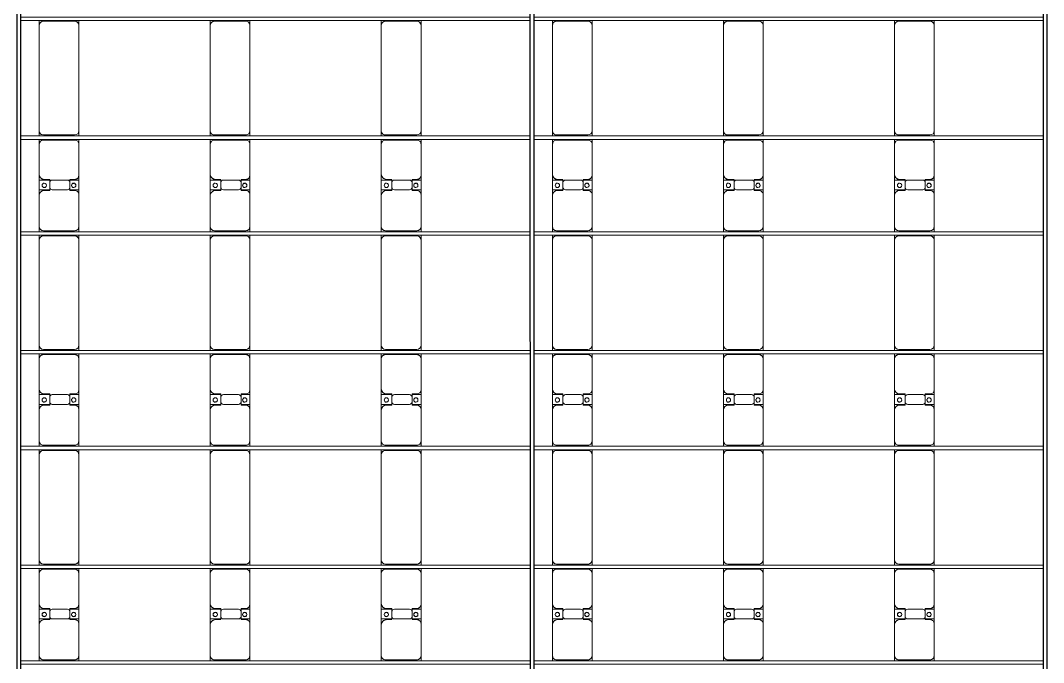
# Model space of a CAD drawing. Header units: millimetres. Extents: x -496478 to -186190, y -204059 to -87354.
# Drawn here: x -367193 to -355232, y -158663 to -151152 of the extents above; entities that cross this region are included whole.
import ezdxf

# ---------------------------------------------------------------- set-up
doc = ezdxf.new("R2010")
doc.units = ezdxf.units.MM
for name, color, linetype, lineweight in [('A-DETL-MBND', 5, 'Continuous', 9), ('A-GENM', 13, 'Continuous', 9), ('S-BEAM', 12, 'Continuous', 9)]:
    doc.layers.add(name, color=color, linetype=linetype, lineweight=lineweight)

# ---------------------------------------------------------------- blocks, each defined once
blk = doc.blocks.new('Dai phao do pin - DẢI PHAO ĐỠ PIN-V37-BỐ TRÍ KHUNG KẾT CẤU BÈ PIN 01')
at = {"layer": 'A-DETL-MBND', "color": 8}
for p, q in [((8238, 242), (8300, 242)), ((8660, 242), (8300, 242)), ((8660, 242), (8842, 242)), ((8728, 242), (8910, 242)), ((8728, 118), (8728, 242)), ((8842, 242), (8842, 118)), ((9260, 242), (8910, 242)), ((9260, 242), (9318, 242)), ((9358, 242), (9420, 242)), ((10650, 242), (9420, 242)), ((10650, 242), (10708, 242)), ((10748, 242), (10810, 242)), ((11170, 242), (10810, 242)), ((11170, 242), (11352, 242)), ((11238, 242), (11420, 242)), ((11238, 118), (11238, 242)), ((11352, 242), (11352, 118)), ((11770, 242), (11420, 242)), ((11770, 242), (11828, 242)), ((11868, 242), (11930, 242)), ((13160, 242), (11930, 242)), ((13160, 242), (13218, 242)), ((13258, 242), (13320, 242)), ((13680, 242), (13320, 242)), ((13680, 242), (13862, 242)), ((13748, 242), (13930, 242)), ((13748, 118), (13748, 242)), ((13862, 242), (13862, 118)), ((14280, 242), (13930, 242)), ((14280, 242), (14338, 242)), ((14378, 242), (14440, 242)), ((15670, 242), (14440, 242)), ((15670, 242), (15728, 242)), ((8250, 192), (8250, -173)), ((8720, 118), (8720, 182)), ((8850, 182), (8850, 118)), ((9310, -173), (9310, 192)), ((9370, 192), (9370, -173)), ((10700, -173), (10700, 192)), ((10760, 192), (10760, -173)), ((11230, 118), (11230, 182)), ((11360, 182), (11360, 118)), ((11820, -173), (11820, 192)), ((11880, 192), (11880, -173)), ((13210, -173), (13210, 192)), ((13270, 192), (13270, -173)), ((13740, 118), (13740, 182)), ((13870, 182), (13870, 118)), ((14330, -173), (14330, 192)), ((14390, 192), (14390, -173)), ((15720, -173), (15720, 192)), ((8812, 118), (8720, 118)), ((8728, 88), (8728, -88)), ((8850, 118), (8758, 118)), ((8842, -88), (8842, 88)), ((11322, 118), (11230, 118)), ((11238, 88), (11238, -88)), ((11360, 118), (11268, 118)), ((11352, -88), (11352, 88)), ((13832, 118), (13740, 118)), ((13748, 88), (13748, -88)), ((13870, 118), (13778, 118)), ((13862, -88), (13862, 88)), ((8720, -173), (8720, -118)), ((8720, -118), (8812, -118)), ((8728, -223), (8728, -118)), ((8758, -118), (8850, -118)), ((8842, -118), (8842, -223)), ((8850, -118), (8850, -173)), ((11230, -173), (11230, -118)), ((11230, -118), (11322, -118)), ((11238, -223), (11238, -118)), ((11268, -118), (11360, -118)), ((11352, -118), (11352, -223)), ((11360, -118), (11360, -173)), ((13740, -173), (13740, -118)), ((13740, -118), (13832, -118)), ((13748, -223), (13748, -118)), ((13778, -118), (13870, -118)), ((13862, -118), (13862, -223)), ((13870, -118), (13870, -173)), ((8300, -223), (8238, -223)), ((8300, -223), (8670, -223)), ((8842, -223), (8670, -223)), ((8900, -223), (8728, -223)), ((8900, -223), (9260, -223)), ((9318, -223), (9260, -223)), ((9420, -223), (9358, -223)), ((9420, -223), (10650, -223)), ((10708, -223), (10650, -223)), ((10810, -223), (10748, -223)), ((10810, -223), (11180, -223)), ((11352, -223), (11180, -223)), ((11410, -223), (11238, -223)), ((11410, -223), (11770, -223)), ((11828, -223), (11770, -223)), ((11930, -223), (11868, -223)), ((11930, -223), (13160, -223)), ((13218, -223), (13160, -223)), ((13320, -223), (13258, -223)), ((13320, -223), (13690, -223)), ((13862, -223), (13690, -223)), ((13920, -223), (13748, -223)), ((13920, -223), (14280, -223)), ((14338, -223), (14280, -223)), ((14440, -223), (14378, -223)), ((14440, -223), (15670, -223)), ((15728, -223), (15670, -223))]:
    blk.add_line(p, q, dxfattribs=at)
for centre, radius, start, end in [((8300, 192), 50, 90, 180), ((8660, 182), 60, 0, 90), ((8910, 182), 60, 90, 180), ((9260, 192), 50, 360, 90), ((9420, 192), 50, 90, 180), ((9420, 192), 50, 105, 165), ((10650, 192), 50, 360, 90), ((10650, 192), 50, 15, 90), ((10810, 192), 50, 90, 180), ((11170, 182), 60, 0, 90), ((11420, 182), 60, 90, 180), ((11770, 192), 50, 0, 90), ((11930, 192), 50, 90, 180), ((11930, 192), 50, 105, 165), ((13160, 192), 50, 0, 90), ((13160, 192), 50, 15, 90), ((13320, 192), 50, 90, 180), ((13680, 182), 60, 0, 90), ((13930, 182), 60, 90, 180), ((14280, 192), 50, 360, 90), ((14440, 192), 50, 90, 180), ((14440, 192), 50, 105, 165), ((15670, 192), 50, 0, 90), ((15670, 192), 50, 15, 90), ((8300, 192), 50, 135, 180), ((8660, 182), 60, 0, 45), ((8779, 183), 25, 360, 180), ((8779, 183), 25, 180, 360), ((8781, 183), 25, 360, 180), ((8781, 183), 25, 180, 0), ((8781, 183), 25, 180, 195), ((8910, 182), 60, 135, 180), ((9260, 192), 50, 7.7043, 45), ((10810, 192), 50, 135, 180), ((11170, 182), 60, 0, 45), ((11289, 183), 25, 0, 180), ((11289, 183), 25, 180, 0), ((11291, 183), 25, 360, 180), ((11291, 183), 25, 180, 360), ((11291, 183), 25, 180, 195), ((11420, 182), 60, 135, 180), ((11770, 192), 50, 7.6658, 45), ((13320, 192), 50, 135, 180), ((13680, 182), 60, 0, 45), ((13799, 183), 25, 0, 180), ((13799, 183), 25, 180, 360), ((13801, 183), 25, 360, 180), ((13801, 183), 25, 180, 0), ((13801, 183), 25, 180, 195), ((13930, 182), 60, 135, 180), ((14280, 192), 50, 7.6273, 45), ((8758, 88), 30, 90, 180), ((8812, 88), 30, 360, 90), ((11268, 88), 30, 90, 180), ((11322, 88), 30, 0, 90), ((13778, 88), 30, 90, 180), ((13832, 88), 30, 0, 90), ((8758, -88), 30, 180, 270), ((8812, -88), 30, 270, 360), ((11268, -88), 30, 180, 270), ((11322, -88), 30, 270, 0), ((13778, -88), 30, 180, 270), ((13832, -88), 30, 270, 360), ((8300, -173), 50, 180, 270), ((8300, -173), 50, 180, 225), ((8670, -173), 50, 270, 0), ((8670, -173), 50, 315, 360), ((8779, -162), 25, 0, 180), ((8779, -162), 25, 180, 0), ((8781, -162), 25, 0, 180), ((8781, -162), 25, 120, 180), ((8781, -162), 25, 180, 0), ((8781, -162), 25, 75, 105), ((8779, -162), 25, 75, 90), ((8779, -162), 25, 30, 45), ((8779, -162), 25, 0, 15), ((8900, -173), 50, 180, 270), ((8900, -173), 50, 180, 225), ((9260, -173), 50, 270, 360), ((9260, -173), 50, 315, 360), ((9420, -173), 50, 180, 270), ((9420, -173), 50, 180, 225), ((9420, -173), 50, 233.7393, 270), ((10650, -173), 50, 270, 360), ((10650, -173), 50, 285, 360), ((10810, -173), 50, 180, 270), ((10810, -173), 50, 180, 225), ((11180, -173), 50, 270, 360), ((11180, -173), 50, 315, 360), ((11289, -162), 25, 0, 180), ((11289, -162), 25, 180, 0), ((11291, -162), 25, 360, 180), ((11291, -162), 25, 120, 180), ((11291, -162), 25, 180, 360), ((11291, -162), 25, 75, 105), ((11289, -162), 25, 75, 90), ((11289, -162), 25, 30, 45), ((11289, -162), 25, 0, 15), ((11410, -173), 50, 180, 270), ((11410, -173), 50, 180, 225), ((11770, -173), 50, 270, 360), ((11770, -173), 50, 315, 360), ((11930, -173), 50, 180, 270), ((11930, -173), 50, 180, 270), ((13160, -173), 50, 270, 0), ((13160, -173), 50, 285, 360), ((13320, -173), 50, 180, 270), ((13320, -173), 50, 180, 225), ((13690, -173), 50, 270, 0), ((13690, -173), 50, 315, 0), ((13799, -162), 25, 0, 180), ((13799, -162), 25, 180, 0), ((13801, -162), 25, 360, 180), ((13801, -162), 25, 120, 180), ((13801, -162), 25, 180, 360), ((13801, -162), 25, 75, 105), ((13799, -162), 25, 75, 90), ((13799, -162), 25, 30, 45), ((13799, -162), 25, 360, 15), ((13920, -173), 50, 180, 270), ((13920, -173), 50, 180, 225), ((14280, -173), 50, 270, 0), ((14280, -173), 50, 315, 360), ((14440, -173), 50, 180, 270), ((14440, -173), 50, 180, 270), ((15670, -173), 50, 270, 0), ((15670, -173), 50, 285, 360)]:
    blk.add_arc(centre, radius, start, end, dxfattribs=at)
blk = doc.blocks.new('Dai phao do pin - DẢI PHAO ĐỠ PIN-V38-BỐ TRÍ KHUNG KẾT CẤU BÈ PIN 01')
at = {"layer": 'A-DETL-MBND', "color": 8}
for p, q in [((8238, 242), (8300, 242)), ((8660, 242), (8300, 242)), ((8660, 242), (8842, 242)), ((8728, 242), (8910, 242)), ((8728, 118), (8728, 242)), ((8842, 242), (8842, 118)), ((9260, 242), (8910, 242)), ((9260, 242), (9318, 242)), ((9358, 242), (9420, 242)), ((10650, 242), (9420, 242)), ((10650, 242), (10708, 242)), ((10748, 242), (10810, 242)), ((11170, 242), (10810, 242)), ((11170, 242), (11352, 242)), ((11238, 242), (11420, 242)), ((11238, 118), (11238, 242)), ((11352, 242), (11352, 118)), ((11770, 242), (11420, 242)), ((11770, 242), (11828, 242)), ((11868, 242), (11930, 242)), ((13160, 242), (11930, 242)), ((13160, 242), (13218, 242)), ((13258, 242), (13320, 242)), ((13680, 242), (13320, 242)), ((13680, 242), (13862, 242)), ((13748, 242), (13930, 242)), ((13748, 118), (13748, 242)), ((13862, 242), (13862, 118)), ((14280, 242), (13930, 242)), ((14280, 242), (14338, 242)), ((14378, 242), (14440, 242)), ((15670, 242), (14440, 242)), ((15670, 242), (15728, 242)), ((8250, 192), (8250, -173)), ((8720, 118), (8720, 182)), ((8850, 182), (8850, 118)), ((9310, -173), (9310, 192)), ((9370, 192), (9370, -173)), ((10700, -173), (10700, 192)), ((10760, 192), (10760, -173)), ((11230, 118), (11230, 182)), ((11360, 182), (11360, 118)), ((11820, -173), (11820, 192)), ((11880, 192), (11880, -173)), ((13210, -173), (13210, 192)), ((13270, 192), (13270, -173)), ((13740, 118), (13740, 182)), ((13870, 182), (13870, 118)), ((14330, -173), (14330, 192)), ((14390, 192), (14390, -173)), ((15720, -173), (15720, 192)), ((8812, 118), (8720, 118)), ((8728, 88), (8728, -88)), ((8850, 118), (8758, 118)), ((8842, -88), (8842, 88)), ((11322, 118), (11230, 118)), ((11238, 88), (11238, -88)), ((11360, 118), (11268, 118)), ((11352, -88), (11352, 88)), ((13832, 118), (13740, 118)), ((13748, 88), (13748, -88)), ((13870, 118), (13778, 118)), ((13862, -88), (13862, 88)), ((8720, -173), (8720, -118)), ((8720, -118), (8812, -118)), ((8728, -223), (8728, -118)), ((8758, -118), (8850, -118)), ((8842, -118), (8842, -223)), ((8850, -118), (8850, -173)), ((11230, -173), (11230, -118)), ((11230, -118), (11322, -118)), ((11238, -223), (11238, -118)), ((11268, -118), (11360, -118)), ((11352, -118), (11352, -223)), ((11360, -118), (11360, -173)), ((13740, -173), (13740, -118)), ((13740, -118), (13832, -118)), ((13748, -223), (13748, -118)), ((13778, -118), (13870, -118)), ((13862, -118), (13862, -223)), ((13870, -118), (13870, -173)), ((8300, -223), (8238, -223)), ((8300, -223), (8670, -223)), ((8842, -223), (8670, -223)), ((8900, -223), (8728, -223)), ((8900, -223), (9260, -223)), ((9318, -223), (9260, -223)), ((9420, -223), (9358, -223)), ((9420, -223), (10650, -223)), ((10708, -223), (10650, -223)), ((10810, -223), (10748, -223)), ((10810, -223), (11180, -223)), ((11352, -223), (11180, -223)), ((11410, -223), (11238, -223)), ((11410, -223), (11770, -223)), ((11828, -223), (11770, -223)), ((11930, -223), (11868, -223)), ((11930, -223), (13160, -223)), ((13218, -223), (13160, -223)), ((13320, -223), (13258, -223)), ((13320, -223), (13690, -223)), ((13862, -223), (13690, -223)), ((13920, -223), (13748, -223)), ((13920, -223), (14280, -223)), ((14338, -223), (14280, -223)), ((14440, -223), (14378, -223)), ((14440, -223), (15670, -223)), ((15728, -223), (15670, -223))]:
    blk.add_line(p, q, dxfattribs=at)
for centre, radius, start, end in [((8300, 192), 50, 90, 180), ((8660, 182), 60, 0, 90), ((8910, 182), 60, 90, 180), ((9260, 192), 50, 360, 90), ((9420, 192), 50, 90, 180), ((9420, 192), 50, 105, 180), ((10650, 192), 50, 360, 90), ((10650, 192), 50, 15, 90), ((10810, 192), 50, 90, 180), ((11170, 182), 60, 0, 90), ((11420, 182), 60, 90, 180), ((11770, 192), 50, 0, 90), ((11930, 192), 50, 90, 180), ((11930, 192), 50, 105, 180), ((13160, 192), 50, 0, 90), ((13160, 192), 50, 15, 90), ((13320, 192), 50, 90, 180), ((13680, 182), 60, 0, 90), ((13930, 182), 60, 90, 180), ((14280, 192), 50, 360, 90), ((14440, 192), 50, 90, 180), ((14440, 192), 50, 105, 180), ((15670, 192), 50, 0, 90), ((15670, 192), 50, 15, 90), ((8300, 192), 50, 135, 180), ((8660, 182), 60, 0, 45), ((8779, 183), 25, 360, 180), ((8779, 183), 25, 180, 360), ((8781, 183), 25, 360, 180), ((8781, 183), 25, 180, 0), ((8781, 183), 25, 180, 195), ((8910, 182), 60, 135, 180), ((9260, 192), 50, 360, 45), ((10810, 192), 50, 135, 180), ((11170, 182), 60, 0, 45), ((11289, 183), 25, 0, 180), ((11289, 183), 25, 180, 0), ((11291, 183), 25, 360, 180), ((11291, 183), 25, 180, 360), ((11291, 183), 25, 180, 195), ((11420, 182), 60, 135, 180), ((11770, 192), 50, 0, 45), ((13320, 192), 50, 135, 180), ((13680, 182), 60, 0, 45), ((13799, 183), 25, 0, 180), ((13799, 183), 25, 180, 360), ((13801, 183), 25, 360, 180), ((13801, 183), 25, 180, 0), ((13801, 183), 25, 180, 195), ((13930, 182), 60, 135, 180), ((14280, 192), 50, 360, 45), ((8758, 88), 30, 90, 180), ((8812, 88), 30, 360, 90), ((11268, 88), 30, 90, 180), ((11322, 88), 30, 0, 90), ((13778, 88), 30, 90, 180), ((13832, 88), 30, 0, 90), ((8758, -88), 30, 180, 270), ((8812, -88), 30, 270, 360), ((11268, -88), 30, 180, 270), ((11322, -88), 30, 270, 0), ((13778, -88), 30, 180, 270), ((13832, -88), 30, 270, 360), ((8300, -173), 50, 180, 270), ((8300, -173), 50, 180, 225), ((8670, -173), 50, 270, 0), ((8670, -173), 50, 315, 360), ((8779, -162), 25, 0, 180), ((8779, -162), 25, 180, 0), ((8781, -162), 25, 0, 180), ((8781, -162), 25, 120, 180), ((8781, -162), 25, 180, 0), ((8781, -162), 25, 75, 105), ((8779, -162), 25, 75, 90), ((8779, -162), 25, 30, 45), ((8779, -162), 25, 0, 15), ((8900, -173), 50, 180, 270), ((8900, -173), 50, 180, 225), ((9260, -173), 50, 270, 360), ((9260, -173), 50, 315, 360), ((9420, -173), 50, 180, 270), ((9420, -173), 50, 180, 225), ((9420, -173), 50, 228.5078, 270), ((10650, -173), 50, 270, 360), ((10650, -173), 50, 285, 311.4598), ((10650, -173), 50, 315, 360), ((10810, -173), 50, 180, 270), ((10810, -173), 50, 180, 225), ((11180, -173), 50, 270, 360), ((11180, -173), 50, 315, 360), ((11289, -162), 25, 0, 180), ((11289, -162), 25, 180, 0), ((11291, -162), 25, 360, 180), ((11291, -162), 25, 120, 180), ((11291, -162), 25, 180, 360), ((11291, -162), 25, 75, 105), ((11289, -162), 25, 75, 90), ((11289, -162), 25, 30, 45), ((11289, -162), 25, 0, 15), ((11410, -173), 50, 180, 270), ((11410, -173), 50, 180, 225), ((11770, -173), 50, 270, 360), ((11770, -173), 50, 315, 360), ((11930, -173), 50, 180, 270), ((11930, -173), 50, 180, 225), ((11930, -173), 50, 228.5705, 270), ((13160, -173), 50, 270, 0), ((13160, -173), 50, 285, 311.3971), ((13160, -173), 50, 315, 360), ((13320, -173), 50, 180, 270), ((13320, -173), 50, 180, 225), ((13690, -173), 50, 270, 0), ((13690, -173), 50, 315, 0), ((13799, -162), 25, 0, 180), ((13799, -162), 25, 180, 0), ((13801, -162), 25, 360, 180), ((13801, -162), 25, 120, 180), ((13801, -162), 25, 180, 360), ((13801, -162), 25, 75, 105), ((13799, -162), 25, 75, 90), ((13799, -162), 25, 30, 45), ((13799, -162), 25, 360, 15), ((13920, -173), 50, 180, 270), ((13920, -173), 50, 180, 225), ((14280, -173), 50, 270, 0), ((14280, -173), 50, 315, 360), ((14440, -173), 50, 180, 270), ((14440, -173), 50, 180, 225), ((14440, -173), 50, 228.6333, 270), ((15670, -173), 50, 270, 0), ((15670, -173), 50, 285, 311.3343), ((15670, -173), 50, 315, 360)]:
    blk.add_arc(centre, radius, start, end, dxfattribs=at)
blk = doc.blocks.new('Dai phao do pin - DẢI PHAO ĐỠ PIN-V39-BỐ TRÍ KHUNG KẾT CẤU BÈ PIN 01')
at = {"layer": 'A-DETL-MBND', "color": 8}
for p, q in [((8238, 242), (8300, 242)), ((8660, 242), (8300, 242)), ((8660, 242), (8842, 242)), ((8728, 242), (8910, 242)), ((8728, 118), (8728, 242)), ((8842, 242), (8842, 118)), ((9260, 242), (8910, 242)), ((9260, 242), (9318, 242)), ((9358, 242), (9420, 242)), ((10650, 242), (9420, 242)), ((10650, 242), (10708, 242)), ((10748, 242), (10810, 242)), ((11170, 242), (10810, 242)), ((11170, 242), (11352, 242)), ((11238, 242), (11420, 242)), ((11238, 118), (11238, 242)), ((11352, 242), (11352, 118)), ((11770, 242), (11420, 242)), ((11770, 242), (11828, 242)), ((11868, 242), (11930, 242)), ((13160, 242), (11930, 242)), ((13160, 242), (13218, 242)), ((13258, 242), (13320, 242)), ((13680, 242), (13320, 242)), ((13680, 242), (13862, 242)), ((13748, 242), (13930, 242)), ((13748, 118), (13748, 242)), ((13862, 242), (13862, 118)), ((14280, 242), (13930, 242)), ((14280, 242), (14338, 242)), ((14378, 242), (14440, 242)), ((15670, 242), (14440, 242)), ((15670, 242), (15728, 242)), ((8250, 192), (8250, -173)), ((8720, 118), (8720, 182)), ((8850, 182), (8850, 118)), ((9310, -173), (9310, 192)), ((9370, 192), (9370, -173)), ((10700, -173), (10700, 192)), ((10760, 192), (10760, -173)), ((11230, 118), (11230, 182)), ((11360, 182), (11360, 118)), ((11820, -173), (11820, 192)), ((11880, 192), (11880, -173)), ((13210, -173), (13210, 192)), ((13270, 192), (13270, -173)), ((13740, 118), (13740, 182)), ((13870, 182), (13870, 118)), ((14330, -173), (14330, 192)), ((14390, 192), (14390, -173)), ((15720, -173), (15720, 192)), ((8812, 118), (8720, 118)), ((8728, 88), (8728, -88)), ((8850, 118), (8758, 118)), ((8842, -88), (8842, 88)), ((11322, 118), (11230, 118)), ((11238, 88), (11238, -88)), ((11360, 118), (11268, 118)), ((11352, -88), (11352, 88)), ((13832, 118), (13740, 118)), ((13748, 88), (13748, -88)), ((13870, 118), (13778, 118)), ((13862, -88), (13862, 88)), ((8720, -173), (8720, -118)), ((8720, -118), (8812, -118)), ((8728, -223), (8728, -118)), ((8758, -118), (8850, -118)), ((8842, -118), (8842, -223)), ((8850, -118), (8850, -173)), ((11230, -173), (11230, -118)), ((11230, -118), (11322, -118)), ((11238, -223), (11238, -118)), ((11268, -118), (11360, -118)), ((11352, -118), (11352, -223)), ((11360, -118), (11360, -173)), ((13740, -173), (13740, -118)), ((13740, -118), (13832, -118)), ((13748, -223), (13748, -118)), ((13778, -118), (13870, -118)), ((13862, -118), (13862, -223)), ((13870, -118), (13870, -173)), ((8300, -223), (8238, -223)), ((8300, -223), (8670, -223)), ((8842, -223), (8670, -223)), ((8900, -223), (8728, -223)), ((8900, -223), (9260, -223)), ((9318, -223), (9260, -223)), ((9420, -223), (9358, -223)), ((9420, -223), (10650, -223)), ((10708, -223), (10650, -223)), ((10810, -223), (10748, -223)), ((10810, -223), (11180, -223)), ((11352, -223), (11180, -223)), ((11410, -223), (11238, -223)), ((11410, -223), (11770, -223)), ((11828, -223), (11770, -223)), ((11930, -223), (11868, -223)), ((11930, -223), (13160, -223)), ((13218, -223), (13160, -223)), ((13320, -223), (13258, -223)), ((13320, -223), (13690, -223)), ((13862, -223), (13690, -223)), ((13920, -223), (13748, -223)), ((13920, -223), (14280, -223)), ((14338, -223), (14280, -223)), ((14440, -223), (14378, -223)), ((14440, -223), (15670, -223)), ((15728, -223), (15670, -223))]:
    blk.add_line(p, q, dxfattribs=at)
for centre, radius, start, end in [((8300, 192), 50, 90, 180), ((8660, 182), 60, 0, 90), ((8910, 182), 60, 90, 180), ((9260, 192), 50, 360, 90), ((9420, 192), 50, 90, 180), ((9420, 192), 50, 105, 180), ((10650, 192), 50, 360, 90), ((10650, 192), 50, 15, 90), ((10810, 192), 50, 90, 180), ((11170, 182), 60, 0, 90), ((11420, 182), 60, 90, 180), ((11770, 192), 50, 0, 90), ((11930, 192), 50, 90, 180), ((11930, 192), 50, 105, 180), ((13160, 192), 50, 0, 90), ((13160, 192), 50, 15, 90), ((13320, 192), 50, 90, 180), ((13680, 182), 60, 0, 90), ((13930, 182), 60, 90, 180), ((14280, 192), 50, 360, 90), ((14440, 192), 50, 90, 180), ((14440, 192), 50, 105, 180), ((15670, 192), 50, 0, 90), ((15670, 192), 50, 15, 90), ((8300, 192), 50, 135, 180), ((8660, 182), 60, 1.8248, 45), ((8779, 183), 25, 360, 180), ((8779, 183), 25, 180, 360), ((8781, 183), 25, 360, 180), ((8781, 183), 25, 180, 0), ((8781, 183), 25, 180, 195), ((8910, 182), 60, 135, 178.1769), ((9260, 192), 50, 360, 45), ((10810, 192), 50, 135, 180), ((11170, 182), 60, 1.7927, 45), ((11289, 183), 25, 0, 180), ((11289, 183), 25, 180, 0), ((11291, 183), 25, 360, 180), ((11291, 183), 25, 180, 360), ((11291, 183), 25, 180, 195), ((11420, 182), 60, 135, 178.209), ((11770, 192), 50, 0, 45), ((13320, 192), 50, 135, 180), ((13680, 182), 60, 1.7606, 45), ((13799, 183), 25, 0, 180), ((13799, 183), 25, 180, 360), ((13801, 183), 25, 360, 180), ((13801, 183), 25, 180, 0), ((13801, 183), 25, 180, 195), ((13930, 182), 60, 135, 178.2411), ((14280, 192), 50, 360, 45), ((8758, 88), 30, 90, 180), ((8812, 88), 30, 360, 90), ((11268, 88), 30, 90, 180), ((11322, 88), 30, 0, 90), ((13778, 88), 30, 90, 180), ((13832, 88), 30, 0, 90), ((8758, -88), 30, 180, 270), ((8812, -88), 30, 270, 360), ((11268, -88), 30, 180, 270), ((11322, -88), 30, 270, 0), ((13778, -88), 30, 180, 270), ((13832, -88), 30, 270, 360), ((8300, -173), 50, 180, 270), ((8300, -173), 50, 180, 225), ((8670, -173), 50, 270, 0), ((8670, -173), 50, 315, 360), ((8779, -162), 25, 0, 180), ((8779, -162), 25, 180, 0), ((8781, -162), 25, 0, 180), ((8781, -162), 25, 120, 180), ((8781, -162), 25, 180, 0), ((8781, -162), 25, 75, 105), ((8779, -162), 25, 75, 90), ((8779, -162), 25, 30, 45), ((8779, -162), 25, 0, 15), ((8900, -173), 50, 180, 270), ((8900, -173), 50, 180, 225), ((9260, -173), 50, 270, 360), ((9260, -173), 50, 315, 360), ((9420, -173), 50, 180, 270), ((9420, -173), 50, 180, 225), ((9420, -173), 50, 233.6626, 270), ((10650, -173), 50, 270, 360), ((10650, -173), 50, 285, 360), ((10810, -173), 50, 180, 270), ((10810, -173), 50, 180, 225), ((11180, -173), 50, 270, 360), ((11180, -173), 50, 315, 360), ((11289, -162), 25, 0, 180), ((11289, -162), 25, 180, 0), ((11291, -162), 25, 360, 180), ((11291, -162), 25, 120, 180), ((11291, -162), 25, 180, 360), ((11291, -162), 25, 75, 105), ((11289, -162), 25, 75, 90), ((11289, -162), 25, 30, 45), ((11289, -162), 25, 0, 15), ((11410, -173), 50, 180, 270), ((11410, -173), 50, 180, 225), ((11770, -173), 50, 270, 360), ((11770, -173), 50, 315, 360), ((11930, -173), 50, 180, 270), ((11930, -173), 50, 180, 270), ((13160, -173), 50, 270, 0), ((13160, -173), 50, 285, 360), ((13320, -173), 50, 180, 270), ((13320, -173), 50, 180, 225), ((13690, -173), 50, 270, 0), ((13690, -173), 50, 315, 0), ((13799, -162), 25, 0, 180), ((13799, -162), 25, 180, 0), ((13801, -162), 25, 360, 180), ((13801, -162), 25, 120, 180), ((13801, -162), 25, 180, 360), ((13801, -162), 25, 75, 105), ((13799, -162), 25, 75, 90), ((13799, -162), 25, 30, 45), ((13799, -162), 25, 360, 15), ((13920, -173), 50, 180, 270), ((13920, -173), 50, 180, 225), ((14280, -173), 50, 270, 0), ((14280, -173), 50, 315, 360), ((14440, -173), 50, 180, 270), ((14440, -173), 50, 180, 270), ((15670, -173), 50, 270, 0), ((15670, -173), 50, 285, 360)]:
    blk.add_arc(centre, radius, start, end, dxfattribs=at)
blk = doc.blocks.new('Dai phao do pin - DẢI PHAO ĐỠ PIN-V40-BỐ TRÍ KHUNG KẾT CẤU BÈ PIN 01')
at = {"layer": 'A-DETL-MBND', "color": 8}
for p, q in [((8238, 242), (8300, 242)), ((8660, 242), (8300, 242)), ((8660, 242), (8842, 242)), ((8728, 242), (8910, 242)), ((8728, 118), (8728, 242)), ((8842, 242), (8842, 118)), ((9260, 242), (8910, 242)), ((9260, 242), (9318, 242)), ((9358, 242), (9420, 242)), ((10650, 242), (9420, 242)), ((10650, 242), (10708, 242)), ((10748, 242), (10810, 242)), ((11170, 242), (10810, 242)), ((11170, 242), (11352, 242)), ((11238, 242), (11420, 242)), ((11238, 118), (11238, 242)), ((11352, 242), (11352, 118)), ((11770, 242), (11420, 242)), ((11770, 242), (11828, 242)), ((11868, 242), (11930, 242)), ((13160, 242), (11930, 242)), ((13160, 242), (13218, 242)), ((13258, 242), (13320, 242)), ((13680, 242), (13320, 242)), ((13680, 242), (13862, 242)), ((13748, 242), (13930, 242)), ((13748, 118), (13748, 242)), ((13862, 242), (13862, 118)), ((14280, 242), (13930, 242)), ((14280, 242), (14338, 242)), ((14378, 242), (14440, 242)), ((15670, 242), (14440, 242)), ((15670, 242), (15728, 242)), ((8250, 192), (8250, -173)), ((8720, 118), (8720, 182)), ((8850, 182), (8850, 118)), ((9310, -173), (9310, 192)), ((9370, 192), (9370, -173)), ((10700, -173), (10700, 192)), ((10760, 192), (10760, -173)), ((11230, 118), (11230, 182)), ((11360, 182), (11360, 118)), ((11820, -173), (11820, 192)), ((11880, 192), (11880, -173)), ((13210, -173), (13210, 192)), ((13270, 192), (13270, -173)), ((13740, 118), (13740, 182)), ((13870, 182), (13870, 118)), ((14330, -173), (14330, 192)), ((14390, 192), (14390, -173)), ((15720, -173), (15720, 192)), ((8812, 118), (8720, 118)), ((8728, 88), (8728, -88)), ((8850, 118), (8758, 118)), ((8842, -88), (8842, 88)), ((11322, 118), (11230, 118)), ((11238, 88), (11238, -88)), ((11360, 118), (11268, 118)), ((11352, -88), (11352, 88)), ((13832, 118), (13740, 118)), ((13748, 88), (13748, -88)), ((13870, 118), (13778, 118)), ((13862, -88), (13862, 88)), ((8720, -173), (8720, -118)), ((8720, -118), (8812, -118)), ((8728, -223), (8728, -118)), ((8758, -118), (8850, -118)), ((8842, -118), (8842, -223)), ((8850, -118), (8850, -173)), ((11230, -173), (11230, -118)), ((11230, -118), (11322, -118)), ((11238, -223), (11238, -118)), ((11268, -118), (11360, -118)), ((11352, -118), (11352, -223)), ((11360, -118), (11360, -173)), ((13740, -173), (13740, -118)), ((13740, -118), (13832, -118)), ((13748, -223), (13748, -118)), ((13778, -118), (13870, -118)), ((13862, -118), (13862, -223)), ((13870, -118), (13870, -173)), ((8300, -223), (8238, -223)), ((8300, -223), (8670, -223)), ((8842, -223), (8670, -223)), ((8900, -223), (8728, -223)), ((8900, -223), (9260, -223)), ((9318, -223), (9260, -223)), ((9420, -223), (9358, -223)), ((9420, -223), (10650, -223)), ((10708, -223), (10650, -223)), ((10810, -223), (10748, -223)), ((10810, -223), (11180, -223)), ((11352, -223), (11180, -223)), ((11410, -223), (11238, -223)), ((11410, -223), (11770, -223)), ((11828, -223), (11770, -223)), ((11930, -223), (11868, -223)), ((11930, -223), (13160, -223)), ((13218, -223), (13160, -223)), ((13320, -223), (13258, -223)), ((13320, -223), (13690, -223)), ((13862, -223), (13690, -223)), ((13920, -223), (13748, -223)), ((13920, -223), (14280, -223)), ((14338, -223), (14280, -223)), ((14440, -223), (14378, -223)), ((14440, -223), (15670, -223)), ((15728, -223), (15670, -223))]:
    blk.add_line(p, q, dxfattribs=at)
for centre, radius, start, end in [((8300, 192), 50, 90, 180), ((8660, 182), 60, 0, 90), ((8910, 182), 60, 90, 180), ((9260, 192), 50, 360, 90), ((9420, 192), 50, 90, 180), ((9420, 192), 50, 105, 180), ((10650, 192), 50, 360, 90), ((10650, 192), 50, 15, 90), ((10810, 192), 50, 90, 180), ((11170, 182), 60, 0, 90), ((11420, 182), 60, 90, 180), ((11770, 192), 50, 0, 90), ((11930, 192), 50, 90, 180), ((11930, 192), 50, 105, 180), ((13160, 192), 50, 0, 90), ((13160, 192), 50, 15, 90), ((13320, 192), 50, 90, 180), ((13680, 182), 60, 0, 90), ((13930, 182), 60, 90, 180), ((14280, 192), 50, 360, 90), ((14440, 192), 50, 90, 180), ((14440, 192), 50, 105, 180), ((15670, 192), 50, 0, 90), ((15670, 192), 50, 15, 90), ((8300, 192), 50, 135, 180), ((8660, 182), 60, 0, 45), ((8779, 183), 25, 360, 180), ((8779, 183), 25, 180, 360), ((8781, 183), 25, 360, 180), ((8781, 183), 25, 180, 0), ((8781, 183), 25, 180, 195), ((8910, 182), 60, 135, 180), ((9260, 192), 50, 360, 45), ((10810, 192), 50, 135, 180), ((11170, 182), 60, 0, 45), ((11289, 183), 25, 0, 180), ((11289, 183), 25, 180, 0), ((11291, 183), 25, 360, 180), ((11291, 183), 25, 180, 360), ((11291, 183), 25, 180, 195), ((11420, 182), 60, 135, 180), ((11770, 192), 50, 0, 45), ((13320, 192), 50, 135, 180), ((13680, 182), 60, 0, 45), ((13799, 183), 25, 0, 180), ((13799, 183), 25, 180, 360), ((13801, 183), 25, 360, 180), ((13801, 183), 25, 180, 0), ((13801, 183), 25, 180, 195), ((13930, 182), 60, 135, 180), ((14280, 192), 50, 360, 45), ((8758, 88), 30, 90, 180), ((8812, 88), 30, 360, 90), ((11268, 88), 30, 90, 180), ((11322, 88), 30, 0, 90), ((13778, 88), 30, 90, 180), ((13832, 88), 30, 0, 90), ((8758, -88), 30, 180, 270), ((8812, -88), 30, 270, 360), ((11268, -88), 30, 180, 270), ((11322, -88), 30, 270, 0), ((13778, -88), 30, 180, 270), ((13832, -88), 30, 270, 360), ((8300, -173), 50, 180, 270), ((8300, -173), 50, 180, 225), ((8670, -173), 50, 270, 0), ((8670, -173), 50, 315, 360), ((8779, -162), 25, 0, 180), ((8779, -162), 25, 180, 0), ((8781, -162), 25, 0, 180), ((8781, -162), 25, 120, 180), ((8781, -162), 25, 180, 0), ((8781, -162), 25, 75, 105), ((8779, -162), 25, 75, 90), ((8779, -162), 25, 30, 45), ((8779, -162), 25, 0, 15), ((8900, -173), 50, 180, 270), ((8900, -173), 50, 180, 225), ((9260, -173), 50, 270, 360), ((9260, -173), 50, 315, 360), ((9420, -173), 50, 180, 270), ((9420, -173), 50, 180, 225), ((9420, -173), 50, 233.6243, 270), ((10650, -173), 50, 270, 360), ((10650, -173), 50, 285, 360), ((10810, -173), 50, 180, 270), ((10810, -173), 50, 180, 225), ((11180, -173), 50, 270, 360), ((11180, -173), 50, 315, 360), ((11289, -162), 25, 0, 180), ((11289, -162), 25, 180, 0), ((11291, -162), 25, 360, 180), ((11291, -162), 25, 120, 180), ((11291, -162), 25, 180, 360), ((11291, -162), 25, 75, 105), ((11289, -162), 25, 75, 90), ((11289, -162), 25, 30, 45), ((11289, -162), 25, 0, 15), ((11410, -173), 50, 180, 270), ((11410, -173), 50, 180, 225), ((11770, -173), 50, 270, 360), ((11770, -173), 50, 315, 360), ((11930, -173), 50, 180, 270), ((11930, -173), 50, 180, 270), ((13160, -173), 50, 270, 0), ((13160, -173), 50, 285, 360), ((13320, -173), 50, 180, 270), ((13320, -173), 50, 180, 225), ((13690, -173), 50, 270, 0), ((13690, -173), 50, 315, 0), ((13799, -162), 25, 0, 180), ((13799, -162), 25, 180, 0), ((13801, -162), 25, 360, 180), ((13801, -162), 25, 120, 180), ((13801, -162), 25, 180, 360), ((13801, -162), 25, 75, 105), ((13799, -162), 25, 75, 90), ((13799, -162), 25, 30, 45), ((13799, -162), 25, 360, 15), ((13920, -173), 50, 180, 270), ((13920, -173), 50, 180, 225), ((14280, -173), 50, 270, 0), ((14280, -173), 50, 315, 360), ((14440, -173), 50, 180, 270), ((14440, -173), 50, 180, 270), ((15670, -173), 50, 270, 0), ((15670, -173), 50, 285, 360)]:
    blk.add_arc(centre, radius, start, end, dxfattribs=at)
blk = doc.blocks.new('Dai phao do pin - DẢI PHAO ĐỠ PIN-V41-BỐ TRÍ KHUNG KẾT CẤU BÈ PIN 01')
at = {"layer": 'A-DETL-MBND', "color": 8}
for p, q in [((8238, 242), (8300, 242)), ((8660, 242), (8300, 242)), ((8660, 242), (8842, 242)), ((8728, 242), (8910, 242)), ((8728, 118), (8728, 242)), ((8842, 242), (8842, 118)), ((9260, 242), (8910, 242)), ((9260, 242), (9318, 242)), ((9358, 242), (9420, 242)), ((10650, 242), (9420, 242)), ((10650, 242), (10708, 242)), ((10748, 242), (10810, 242)), ((11170, 242), (10810, 242)), ((11170, 242), (11352, 242)), ((11238, 242), (11420, 242)), ((11238, 118), (11238, 242)), ((11352, 242), (11352, 118)), ((11770, 242), (11420, 242)), ((11770, 242), (11828, 242)), ((11868, 242), (11930, 242)), ((13160, 242), (11930, 242)), ((13160, 242), (13218, 242)), ((13258, 242), (13320, 242)), ((13680, 242), (13320, 242)), ((13680, 242), (13862, 242)), ((13748, 242), (13930, 242)), ((13748, 118), (13748, 242)), ((13862, 242), (13862, 118)), ((14280, 242), (13930, 242)), ((14280, 242), (14338, 242)), ((14378, 242), (14440, 242)), ((15670, 242), (14440, 242)), ((15670, 242), (15728, 242)), ((8250, 192), (8250, -173)), ((8720, 118), (8720, 182)), ((8850, 182), (8850, 118)), ((9310, -173), (9310, 192)), ((9370, 192), (9370, -173)), ((10700, -173), (10700, 192)), ((10760, 192), (10760, -173)), ((11230, 118), (11230, 182)), ((11360, 182), (11360, 118)), ((11820, -173), (11820, 192)), ((11880, 192), (11880, -173)), ((13210, -173), (13210, 192)), ((13270, 192), (13270, -173)), ((13740, 118), (13740, 182)), ((13870, 182), (13870, 118)), ((14330, -173), (14330, 192)), ((14390, 192), (14390, -173)), ((15720, -173), (15720, 192)), ((8812, 118), (8720, 118)), ((8728, 88), (8728, -88)), ((8850, 118), (8758, 118)), ((8842, -88), (8842, 88)), ((11322, 118), (11230, 118)), ((11238, 88), (11238, -88)), ((11360, 118), (11268, 118)), ((11352, -88), (11352, 88)), ((13832, 118), (13740, 118)), ((13748, 88), (13748, -88)), ((13870, 118), (13778, 118)), ((13862, -88), (13862, 88)), ((8720, -173), (8720, -118)), ((8720, -118), (8812, -118)), ((8728, -223), (8728, -118)), ((8758, -118), (8850, -118)), ((8842, -118), (8842, -223)), ((8850, -118), (8850, -173)), ((11230, -173), (11230, -118)), ((11230, -118), (11322, -118)), ((11238, -223), (11238, -118)), ((11268, -118), (11360, -118)), ((11352, -118), (11352, -223)), ((11360, -118), (11360, -173)), ((13740, -173), (13740, -118)), ((13740, -118), (13832, -118)), ((13748, -223), (13748, -118)), ((13778, -118), (13870, -118)), ((13862, -118), (13862, -223)), ((13870, -118), (13870, -173)), ((8300, -223), (8238, -223)), ((8300, -223), (8670, -223)), ((8842, -223), (8670, -223)), ((8900, -223), (8728, -223)), ((8900, -223), (9260, -223)), ((9318, -223), (9260, -223)), ((9420, -223), (9358, -223)), ((9420, -223), (10650, -223)), ((10708, -223), (10650, -223)), ((10810, -223), (10748, -223)), ((10810, -223), (11180, -223)), ((11352, -223), (11180, -223)), ((11410, -223), (11238, -223)), ((11410, -223), (11770, -223)), ((11828, -223), (11770, -223)), ((11930, -223), (11868, -223)), ((11930, -223), (13160, -223)), ((13218, -223), (13160, -223)), ((13320, -223), (13258, -223)), ((13320, -223), (13690, -223)), ((13862, -223), (13690, -223)), ((13920, -223), (13748, -223)), ((13920, -223), (14280, -223)), ((14338, -223), (14280, -223)), ((14440, -223), (14378, -223)), ((14440, -223), (15670, -223)), ((15728, -223), (15670, -223))]:
    blk.add_line(p, q, dxfattribs=at)
for centre, radius, start, end in [((8300, 192), 50, 90, 180), ((8660, 182), 60, 0, 90), ((8910, 182), 60, 90, 180), ((9260, 192), 50, 360, 90), ((9420, 192), 50, 90, 180), ((9420, 192), 50, 105, 180), ((10650, 192), 50, 360, 90), ((10650, 192), 50, 15, 90), ((10810, 192), 50, 90, 180), ((11170, 182), 60, 0, 90), ((11420, 182), 60, 90, 180), ((11770, 192), 50, 0, 90), ((11930, 192), 50, 90, 180), ((11930, 192), 50, 105, 180), ((13160, 192), 50, 0, 90), ((13160, 192), 50, 15, 90), ((13320, 192), 50, 90, 180), ((13680, 182), 60, 0, 90), ((13930, 182), 60, 90, 180), ((14280, 192), 50, 360, 90), ((14440, 192), 50, 90, 180), ((14440, 192), 50, 105, 180), ((15670, 192), 50, 0, 90), ((15670, 192), 50, 15, 90), ((8300, 192), 50, 135, 180), ((8660, 182), 60, 0, 45), ((8779, 183), 25, 360, 180), ((8779, 183), 25, 180, 360), ((8781, 183), 25, 360, 180), ((8781, 183), 25, 180, 0), ((8781, 183), 25, 180, 195), ((8910, 182), 60, 135, 180), ((9260, 192), 50, 360, 45), ((10810, 192), 50, 135, 180), ((11170, 182), 60, 0, 45), ((11289, 183), 25, 0, 180), ((11289, 183), 25, 180, 0), ((11291, 183), 25, 360, 180), ((11291, 183), 25, 180, 360), ((11291, 183), 25, 180, 195), ((11420, 182), 60, 135, 180), ((11770, 192), 50, 0, 45), ((13320, 192), 50, 135, 180), ((13680, 182), 60, 0, 45), ((13799, 183), 25, 0, 180), ((13799, 183), 25, 180, 360), ((13801, 183), 25, 360, 180), ((13801, 183), 25, 180, 0), ((13801, 183), 25, 180, 195), ((13930, 182), 60, 135, 180), ((14280, 192), 50, 360, 45), ((8758, 88), 30, 90, 180), ((8812, 88), 30, 360, 90), ((11268, 88), 30, 90, 180), ((11322, 88), 30, 0, 90), ((13778, 88), 30, 90, 180), ((13832, 88), 30, 0, 90), ((8758, -88), 30, 180, 270), ((8812, -88), 30, 270, 360), ((11268, -88), 30, 180, 270), ((11322, -88), 30, 270, 0), ((13778, -88), 30, 180, 270), ((13832, -88), 30, 270, 360), ((8300, -173), 50, 180, 270), ((8300, -173), 50, 180, 225), ((8670, -173), 50, 270, 0), ((8670, -173), 50, 315, 360), ((8779, -162), 25, 0, 180), ((8779, -162), 25, 180, 0), ((8781, -162), 25, 0, 180), ((8781, -162), 25, 120, 180), ((8781, -162), 25, 180, 0), ((8781, -162), 25, 75, 105), ((8779, -162), 25, 75, 90), ((8779, -162), 25, 30, 45), ((8779, -162), 25, 0, 15), ((8900, -173), 50, 180, 270), ((8900, -173), 50, 180, 225), ((9260, -173), 50, 270, 360), ((9260, -173), 50, 315, 360), ((9420, -173), 50, 180, 270), ((9420, -173), 50, 180, 225), ((9420, -173), 50, 233.5859, 270), ((10650, -173), 50, 270, 360), ((10650, -173), 50, 285, 360), ((10810, -173), 50, 180, 270), ((10810, -173), 50, 180, 225), ((11180, -173), 50, 270, 360), ((11180, -173), 50, 315, 360), ((11289, -162), 25, 0, 180), ((11289, -162), 25, 180, 0), ((11291, -162), 25, 360, 180), ((11291, -162), 25, 120, 180), ((11291, -162), 25, 180, 360), ((11291, -162), 25, 75, 105), ((11289, -162), 25, 75, 90), ((11289, -162), 25, 30, 45), ((11289, -162), 25, 0, 15), ((11410, -173), 50, 180, 270), ((11410, -173), 50, 180, 225), ((11770, -173), 50, 270, 360), ((11770, -173), 50, 315, 360), ((11930, -173), 50, 180, 270), ((11930, -173), 50, 180, 270), ((13160, -173), 50, 270, 0), ((13160, -173), 50, 285, 360), ((13320, -173), 50, 180, 270), ((13320, -173), 50, 180, 225), ((13690, -173), 50, 270, 0), ((13690, -173), 50, 315, 0), ((13799, -162), 25, 0, 180), ((13799, -162), 25, 180, 0), ((13801, -162), 25, 360, 180), ((13801, -162), 25, 120, 180), ((13801, -162), 25, 180, 360), ((13801, -162), 25, 75, 105), ((13799, -162), 25, 75, 90), ((13799, -162), 25, 30, 45), ((13799, -162), 25, 360, 15), ((13920, -173), 50, 180, 270), ((13920, -173), 50, 180, 225), ((14280, -173), 50, 270, 0), ((14280, -173), 50, 315, 360), ((14440, -173), 50, 180, 270), ((14440, -173), 50, 180, 270), ((15670, -173), 50, 270, 0), ((15670, -173), 50, 285, 360)]:
    blk.add_arc(centre, radius, start, end, dxfattribs=at)
blk = doc.blocks.new('Dai phao do pin - DẢI PHAO ĐỠ PIN-V42-BỐ TRÍ KHUNG KẾT CẤU BÈ PIN 01')
at = {"layer": 'A-DETL-MBND', "color": 8}
for p, q in [((8238, 242), (8300, 242)), ((8660, 242), (8300, 242)), ((8660, 242), (8842, 242)), ((8728, 242), (8910, 242)), ((8728, 118), (8728, 242)), ((8842, 242), (8842, 118)), ((9260, 242), (8910, 242)), ((9260, 242), (9318, 242)), ((9358, 242), (9420, 242)), ((10650, 242), (9420, 242)), ((10650, 242), (10708, 242)), ((10748, 242), (10810, 242)), ((11170, 242), (10810, 242)), ((11170, 242), (11352, 242)), ((11238, 242), (11420, 242)), ((11238, 118), (11238, 242)), ((11352, 242), (11352, 118)), ((11770, 242), (11420, 242)), ((11770, 242), (11828, 242)), ((11868, 242), (11930, 242)), ((13160, 242), (11930, 242)), ((13160, 242), (13218, 242)), ((13258, 242), (13320, 242)), ((13680, 242), (13320, 242)), ((13680, 242), (13862, 242)), ((13748, 242), (13930, 242)), ((13748, 118), (13748, 242)), ((13862, 242), (13862, 118)), ((14280, 242), (13930, 242)), ((14280, 242), (14338, 242)), ((14378, 242), (14440, 242)), ((15670, 242), (14440, 242)), ((15670, 242), (15728, 242)), ((8250, 192), (8250, -173)), ((8720, 118), (8720, 182)), ((8850, 182), (8850, 118)), ((9310, -173), (9310, 192)), ((9370, 192), (9370, -173)), ((10700, -173), (10700, 192)), ((10760, 192), (10760, -173)), ((11230, 118), (11230, 182)), ((11360, 182), (11360, 118)), ((11820, -173), (11820, 192)), ((11880, 192), (11880, -173)), ((13210, -173), (13210, 192)), ((13270, 192), (13270, -173)), ((13740, 118), (13740, 182)), ((13870, 182), (13870, 118)), ((14330, -173), (14330, 192)), ((14390, 192), (14390, -173)), ((15720, -173), (15720, 192)), ((8812, 118), (8720, 118)), ((8728, 88), (8728, -88)), ((8850, 118), (8758, 118)), ((8842, -88), (8842, 88)), ((11322, 118), (11230, 118)), ((11238, 88), (11238, -88)), ((11360, 118), (11268, 118)), ((11352, -88), (11352, 88)), ((13832, 118), (13740, 118)), ((13748, 88), (13748, -88)), ((13870, 118), (13778, 118)), ((13862, -88), (13862, 88)), ((8720, -173), (8720, -118)), ((8720, -118), (8812, -118)), ((8728, -223), (8728, -118)), ((8758, -118), (8850, -118)), ((8842, -118), (8842, -223)), ((8850, -118), (8850, -173)), ((11230, -173), (11230, -118)), ((11230, -118), (11322, -118)), ((11238, -223), (11238, -118)), ((11268, -118), (11360, -118)), ((11352, -118), (11352, -223)), ((11360, -118), (11360, -173)), ((13740, -173), (13740, -118)), ((13740, -118), (13832, -118)), ((13748, -223), (13748, -118)), ((13778, -118), (13870, -118)), ((13862, -118), (13862, -223)), ((13870, -118), (13870, -173)), ((8300, -223), (8238, -223)), ((8300, -223), (8670, -223)), ((8842, -223), (8670, -223)), ((8900, -223), (8728, -223)), ((8900, -223), (9260, -223)), ((9318, -223), (9260, -223)), ((9420, -223), (9358, -223)), ((9420, -223), (10650, -223)), ((10708, -223), (10650, -223)), ((10810, -223), (10748, -223)), ((10810, -223), (11180, -223)), ((11352, -223), (11180, -223)), ((11410, -223), (11238, -223)), ((11410, -223), (11770, -223)), ((11828, -223), (11770, -223)), ((11930, -223), (11868, -223)), ((11930, -223), (13160, -223)), ((13218, -223), (13160, -223)), ((13320, -223), (13258, -223)), ((13320, -223), (13690, -223)), ((13862, -223), (13690, -223)), ((13920, -223), (13748, -223)), ((13920, -223), (14280, -223)), ((14338, -223), (14280, -223)), ((14440, -223), (14378, -223)), ((14440, -223), (15670, -223)), ((15728, -223), (15670, -223))]:
    blk.add_line(p, q, dxfattribs=at)
for centre, radius, start, end in [((8300, 192), 50, 90, 180), ((8660, 182), 60, 0, 90), ((8910, 182), 60, 90, 180), ((9260, 192), 50, 360, 90), ((9420, 192), 50, 90, 180), ((9420, 192), 50, 105, 180), ((10650, 192), 50, 360, 90), ((10650, 192), 50, 15, 90), ((10810, 192), 50, 90, 180), ((11170, 182), 60, 0, 90), ((11420, 182), 60, 90, 180), ((11770, 192), 50, 0, 90), ((11930, 192), 50, 90, 180), ((11930, 192), 50, 105, 180), ((13160, 192), 50, 0, 90), ((13160, 192), 50, 15, 90), ((13320, 192), 50, 90, 180), ((13680, 182), 60, 0, 90), ((13930, 182), 60, 90, 180), ((14280, 192), 50, 360, 90), ((14440, 192), 50, 90, 180), ((14440, 192), 50, 105, 180), ((15670, 192), 50, 0, 90), ((15670, 192), 50, 15, 90), ((8300, 192), 50, 135, 180), ((8660, 182), 60, 0, 45), ((8779, 183), 25, 360, 180), ((8779, 183), 25, 180, 360), ((8781, 183), 25, 360, 180), ((8781, 183), 25, 180, 0), ((8781, 183), 25, 180, 195), ((8910, 182), 60, 135, 180), ((9260, 192), 50, 360, 45), ((10810, 192), 50, 135, 180), ((11170, 182), 60, 0, 45), ((11289, 183), 25, 0, 180), ((11289, 183), 25, 180, 0), ((11291, 183), 25, 360, 180), ((11291, 183), 25, 180, 360), ((11291, 183), 25, 180, 195), ((11420, 182), 60, 135, 180), ((11770, 192), 50, 0, 45), ((13320, 192), 50, 135, 180), ((13680, 182), 60, 0, 45), ((13799, 183), 25, 0, 180), ((13799, 183), 25, 180, 360), ((13801, 183), 25, 360, 180), ((13801, 183), 25, 180, 0), ((13801, 183), 25, 180, 195), ((13930, 182), 60, 135, 180), ((14280, 192), 50, 360, 45), ((8758, 88), 30, 90, 180), ((8812, 88), 30, 360, 90), ((11268, 88), 30, 90, 180), ((11322, 88), 30, 0, 90), ((13778, 88), 30, 90, 180), ((13832, 88), 30, 0, 90), ((8758, -88), 30, 180, 270), ((8812, -88), 30, 270, 360), ((11268, -88), 30, 180, 270), ((11322, -88), 30, 270, 0), ((13778, -88), 30, 180, 270), ((13832, -88), 30, 270, 360), ((8300, -173), 50, 180, 270), ((8300, -173), 50, 180, 225), ((8670, -173), 50, 270, 0), ((8670, -173), 50, 315, 360), ((8779, -162), 25, 0, 180), ((8779, -162), 25, 180, 0), ((8781, -162), 25, 0, 180), ((8781, -162), 25, 120, 180), ((8781, -162), 25, 180, 0), ((8781, -162), 25, 75, 105), ((8779, -162), 25, 75, 90), ((8779, -162), 25, 30, 45), ((8779, -162), 25, 0, 15), ((8900, -173), 50, 180, 270), ((8900, -173), 50, 180, 225), ((9260, -173), 50, 270, 360), ((9260, -173), 50, 315, 360), ((9420, -173), 50, 180, 270), ((9420, -173), 50, 180, 225), ((9420, -173), 50, 233.5476, 270), ((10650, -173), 50, 270, 360), ((10650, -173), 50, 285, 360), ((10810, -173), 50, 180, 270), ((10810, -173), 50, 180, 225), ((11180, -173), 50, 270, 360), ((11180, -173), 50, 315, 360), ((11289, -162), 25, 0, 180), ((11289, -162), 25, 180, 0), ((11291, -162), 25, 360, 180), ((11291, -162), 25, 120, 180), ((11291, -162), 25, 180, 360), ((11291, -162), 25, 75, 105), ((11289, -162), 25, 75, 90), ((11289, -162), 25, 30, 45), ((11289, -162), 25, 0, 15), ((11410, -173), 50, 180, 270), ((11410, -173), 50, 180, 225), ((11770, -173), 50, 270, 360), ((11770, -173), 50, 315, 360), ((11930, -173), 50, 180, 270), ((11930, -173), 50, 180, 270), ((13160, -173), 50, 270, 0), ((13160, -173), 50, 285, 360), ((13320, -173), 50, 180, 270), ((13320, -173), 50, 180, 225), ((13690, -173), 50, 270, 0), ((13690, -173), 50, 315, 0), ((13799, -162), 25, 0, 180), ((13799, -162), 25, 180, 0), ((13801, -162), 25, 360, 180), ((13801, -162), 25, 120, 180), ((13801, -162), 25, 180, 360), ((13801, -162), 25, 75, 105), ((13799, -162), 25, 75, 90), ((13799, -162), 25, 30, 45), ((13799, -162), 25, 360, 15), ((13920, -173), 50, 180, 270), ((13920, -173), 50, 180, 225), ((14280, -173), 50, 270, 0), ((14280, -173), 50, 315, 360), ((14440, -173), 50, 180, 270), ((14440, -173), 50, 180, 270), ((15670, -173), 50, 270, 0), ((15670, -173), 50, 285, 360)]:
    blk.add_arc(centre, radius, start, end, dxfattribs=at)
blk = doc.blocks.new('Dầm C52 - Dầm C52-V85-BỐ TRÍ KHUNG KẾT CẤU BÈ PIN 01')
at = {"layer": 'S-BEAM', "color": 1}
for p, q in [((-34611, 20), (-28651, 20)), ((-28611, 20), (-22651, 20)), ((-28651, -20), (-34611, -20)), ((-22651, -20), (-28611, -20))]:
    blk.add_line(p, q, dxfattribs=at)
blk = doc.blocks.new('Dầm C52 - Hộp 40x60-24147-BỐ TRÍ KHUNG KẾT CẤU BÈ PIN 01')
at = {"layer": 'S-BEAM', "color": 3, "lineweight": 25}
for p, q in [((-37857, 20), (37857, 20)), ((37857, -20), (-37857, -20))]:
    blk.add_line(p, q, dxfattribs=at)
blk = doc.blocks.new('HOBANMONG_BEPIN 1_rvt-1-BỐ TRÍ KHUNG KẾT CẤU BÈ PIN 01')
at = {"layer": 'A-GENM', "lineweight": 9, "rotation": 90.00075860989342}
for name, p in [('Dai phao do pin - DẢI PHAO ĐỠ PIN-V37-BỐ TRÍ KHUNG KẾT CẤU BÈ PIN 01', (-366732, -166881)), ('Dai phao do pin - DẢI PHAO ĐỠ PIN-V38-BỐ TRÍ KHUNG KẾT CẤU BÈ PIN 01', (-364732, -166881)), ('Dai phao do pin - DẢI PHAO ĐỠ PIN-V39-BỐ TRÍ KHUNG KẾT CẤU BÈ PIN 01', (-362732, -166881)), ('Dai phao do pin - DẢI PHAO ĐỠ PIN-V40-BỐ TRÍ KHUNG KẾT CẤU BÈ PIN 01', (-360732, -166881)), ('Dai phao do pin - DẢI PHAO ĐỠ PIN-V41-BỐ TRÍ KHUNG KẾT CẤU BÈ PIN 01', (-358732, -166881)), ('Dai phao do pin - DẢI PHAO ĐỠ PIN-V42-BỐ TRÍ KHUNG KẾT CẤU BÈ PIN 01', (-356732, -166881))]:
    blk.add_blockref(name, p, dxfattribs=at)
at = {"layer": 'S-BEAM', "lineweight": 9}
for name, p, rotation in [('Dầm C52 - Hộp 40x60-24147-BỐ TRÍ KHUNG KẾT CẤU BÈ PIN 01', (-367212, -133140), 90.00075860989166), ('Dầm C52 - Hộp 40x60-24147-BỐ TRÍ KHUNG KẾT CẤU BÈ PIN 01', (-361212, -133140), 90.00075860989166), ('Dầm C52 - Hộp 40x60-24147-BỐ TRÍ KHUNG KẾT CẤU BÈ PIN 01', (-355212, -133140), 90.00075860989166), ('Dầm C52 - Dầm C52-V85-BỐ TRÍ KHUNG KẾT CẤU BÈ PIN 01', (-389843, -151133), 180.0007586094741), ('Dầm C52 - Dầm C52-V85-BỐ TRÍ KHUNG KẾT CẤU BÈ PIN 01', (-389843, -152523), 180.0007586094741), ('Dầm C52 - Dầm C52-V85-BỐ TRÍ KHUNG KẾT CẤU BÈ PIN 01', (-389843, -153643), 180.0007586094741), ('Dầm C52 - Dầm C52-V85-BỐ TRÍ KHUNG KẾT CẤU BÈ PIN 01', (-389843, -155033), 180.0007586094741), ('Dầm C52 - Dầm C52-V85-BỐ TRÍ KHUNG KẾT CẤU BÈ PIN 01', (-389843, -156153), 180.0007586094741), ('Dầm C52 - Dầm C52-V85-BỐ TRÍ KHUNG KẾT CẤU BÈ PIN 01', (-389843, -157543), 180.0007586094741), ('Dầm C52 - Dầm C52-V85-BỐ TRÍ KHUNG KẾT CẤU BÈ PIN 01', (-389843, -158663), 180.0007586094741)]:
    blk.add_blockref(name, p, dxfattribs=dict(at, rotation=rotation))

msp = doc.modelspace()

# ---------------------------------------------------------------- block references
at = {"lineweight": 5}
msp.add_blockref('HOBANMONG_BEPIN 1_rvt-1-BỐ TRÍ KHUNG KẾT CẤU BÈ PIN 01', (0, 0), dxfattribs=at)

doc.saveas('drawing.dxf')
